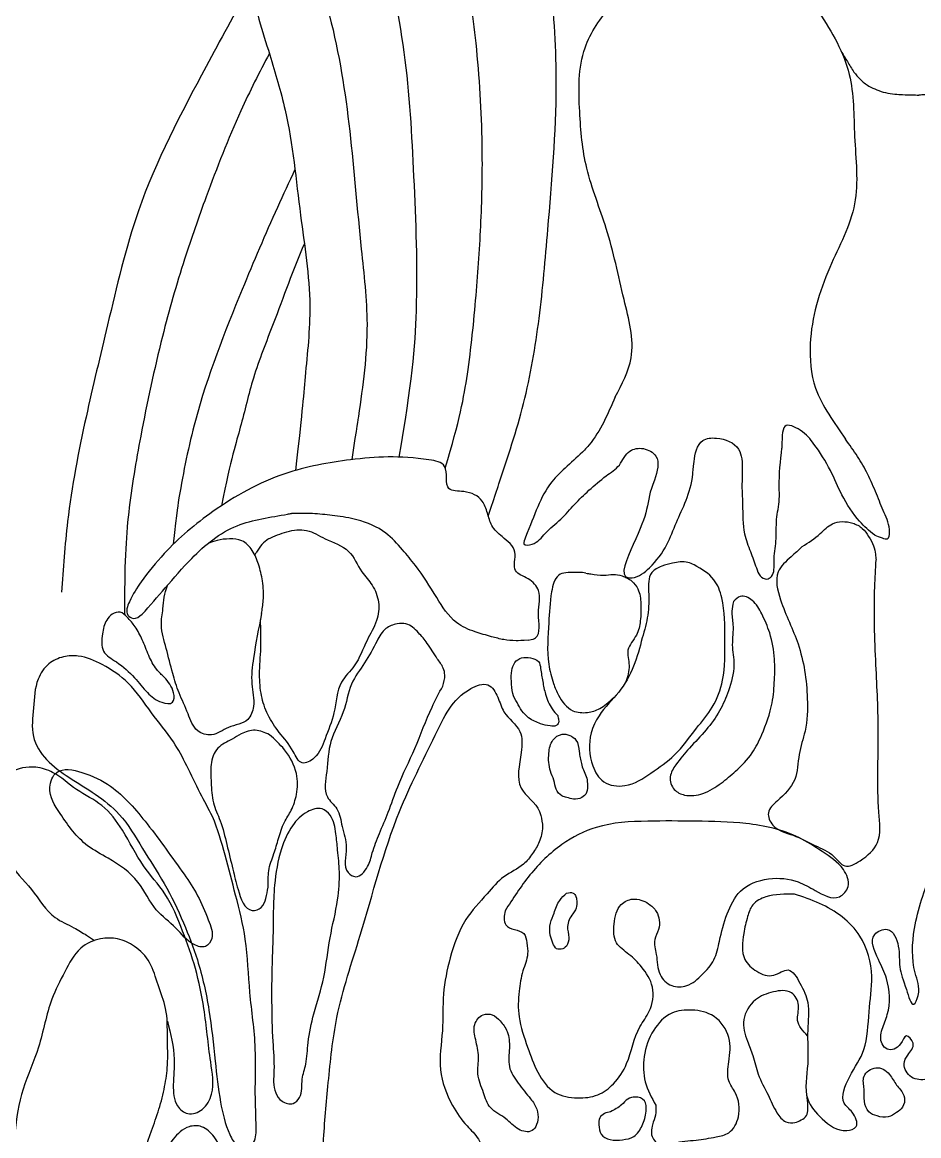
# Model space of a CAD drawing. Header units: millimetres. Extents: x 0 to 1128, y 0 to 3594.
# Drawn here: x 545.4 to 610.7, y 3425.4 to 3506.6 of the extents above; entities that cross this region are included whole.
import ezdxf

# ---------------------------------------------------------------- set-up
doc = ezdxf.new("R2010")
doc.units = ezdxf.units.MM
doc.layers.add('ceco.net 396 Corinthian column', color=7, linetype='Continuous')

msp = doc.modelspace()

# ---------------------------------------------------------------- linework, layer by layer
at = {"layer": 'ceco.net 396 Corinthian column'}
for points, knots in [([(569.896, 3588.206), (568.861, 3588.47), (566.762, 3589.004), (563.211, 3588.62), (559.678, 3586.823), (556.376, 3583.11), (552.965, 3578.936), (550.348, 3573.537), (548.934, 3567.985), (547.377, 3562.078), (547.491, 3555.849), (547.392, 3549.395), (549.007, 3543.33), (550.423, 3537.134), (552.778, 3531.19), (555.494, 3525.281), (557.535, 3519.131), (559.604, 3514.198), (561.654, 3510.184), (562.511, 3507.1), (563.551, 3503.748), (564.969, 3499.065), (565.511, 3492.877), (566.588, 3486.401), (565.984, 3481.01), (565.739, 3477.829), (565.282, 3473.916)], [0, 0, 0, 0, 0.00228413, 0.00463266, 0.0075141, 0.01058839, 0.01524147, 0.01909302, 0.02337117, 0.02756967, 0.03215925, 0.03670964, 0.04139715, 0.04557582, 0.05038917, 0.05511305, 0.05956858, 0.06431572, 0.06662045, 0.06924183, 0.07117663, 0.07418343, 0.07973824, 0.08451047, 0.08821997, 0.0913591, 0.0913591, 0.0913591, 0.0913591]), ([(574.911, 3548.745), (573.721, 3550.868), (571.29, 3555.206), (570.285, 3562.273), (569.305, 3568.303), (567.418, 3572.881), (564.228, 3575.281), (560.274, 3575.511), (555.75, 3572.838), (554.328, 3566.508), (552.112, 3559.639), (551.074, 3551.686), (552.881, 3543.857), (555.568, 3535.497), (559.141, 3527.634), (562.529, 3520.054), (565.636, 3513.671), (568.119, 3506.662), (569.35, 3498.62), (569.914, 3491.101), (570.761, 3484.159), (570.157, 3479.794), (569.778, 3477.27), (569.384, 3474.705)], [0, 0, 0, 0, 0.0051914, 0.01061356, 0.01515515, 0.01839719, 0.02099199, 0.02326014, 0.02657161, 0.03130246, 0.03645804, 0.04236676, 0.04819046, 0.05357678, 0.06127623, 0.06674048, 0.07145108, 0.07655146, 0.08267181, 0.08888049, 0.09281063, 0.09765467, 0.09829348, 0.09829348, 0.09829348, 0.09829348]), ([(572.84, 3474.893), (573.773, 3480.249), (574.311, 3486.16), (573.955, 3495.1), (573.456, 3504.439), (571.575, 3512.968), (569.154, 3522.042), (565.764, 3529.536), (562.546, 3536.467), (560.48, 3542.309), (559.121, 3548.058), (559.289, 3554.226), (559.716, 3559.22), (560.7, 3562.547), (561.006, 3563.584)], [0.00620397, 0.00620397, 0.00620397, 0.00620397, 0.01191752, 0.01892972, 0.02545085, 0.03200128, 0.03768054, 0.04563179, 0.04964779, 0.05412209, 0.05896795, 0.06222949, 0.06736225, 0.06968662, 0.06968662, 0.06968662, 0.06968662]), ([(576.204, 3474.09), (577.249, 3477.578), (577.932, 3481.141), (578.46, 3486.547), (578.856, 3492.121), (578.97, 3498.259), (578.577, 3504.709), (577.541, 3511.905), (575.941, 3518.993), (573.998, 3526.072), (571.387, 3532.409), (569.31, 3538.024), (568.288, 3542.775), (567.473, 3547.072), (567.36, 3551.595), (567.201, 3556.78), (567.709, 3560.222), (567.961, 3561.932)], [0.00497226, 0.00497226, 0.00497226, 0.00497226, 0.00862428, 0.0127749, 0.01665158, 0.0206491, 0.02597937, 0.03053801, 0.03627918, 0.04161263, 0.04630661, 0.05102423, 0.05446487, 0.05675423, 0.06042117, 0.06418074, 0.0678935, 0.0678935, 0.0678935, 0.0678935]), ([(579.34, 3470.595), (579.967, 3472.495), (580.681, 3474.656), (582.08, 3478.813), (583.141, 3485.061), (583.794, 3492.823), (584.507, 3501.043), (583.98, 3510.072), (582.304, 3518.321), (580.877, 3525.597), (579.258, 3531.457), (577.935, 3535.678), (576.243, 3539.338), (575.895, 3542.101), (575.52, 3544.499), (575.48, 3545.942), (575.511, 3547.207)], [0.00251398, 0.00251398, 0.00251398, 0.00251398, 0.00302027, 0.00740972, 0.01193734, 0.01661143, 0.02418041, 0.02966581, 0.03600347, 0.04227561, 0.04561845, 0.04908187, 0.05178697, 0.05425777, 0.0556967, 0.05831184, 0.05831184, 0.05831184, 0.05831184]), ([(588.591, 3479.276), (589.088, 3480.207), (590.282, 3482.44), (589.078, 3486.771), (588.184, 3491.343), (586.331, 3495.752), (585.949, 3500.206), (585.857, 3504.54), (588.164, 3507.793), (590.418, 3509.961), (593.095, 3511.612), (596.486, 3512.213), (600.783, 3511.227), (603.559, 3507.275), (606.054, 3503.049), (605.928, 3498.138), (606.565, 3493.232), (603.947, 3488.53), (602.595, 3484.033), (602.976, 3479.448), (604.582, 3477.413), (605.38, 3476.195)], [0, 0, 0, 0, 0.00220278, 0.00528293, 0.00910355, 0.01241503, 0.01540319, 0.01875048, 0.02137365, 0.02366903, 0.02549798, 0.02804489, 0.03092464, 0.03440439, 0.03801046, 0.0412654, 0.04478638, 0.04836593, 0.05247878, 0.0548119, 0.05791173, 0.05791173, 0.05791173, 0.05791173]), ([(561.928, 3509.069), (560.82, 3507.204), (557.953, 3501.863), (553.754, 3493.934), (551.731, 3485.072), (549.896, 3477.559), (548.646, 3471.054), (548.341, 3466.758), (548.219, 3465.037)], [0.0072167, 0.0072167, 0.0072167, 0.0072167, 0.01188917, 0.02023497, 0.02639822, 0.03135186, 0.03690347, 0.0406157, 0.0406157, 0.0406157, 0.0406157]), ([(605.063, 3504.479), (605.215, 3504.225), (605.519, 3503.713), (605.94, 3502.998), (606.462, 3502.39), (607.022, 3501.936), (607.669, 3501.645), (608.306, 3501.431), (608.945, 3501.354), (609.596, 3501.3), (610.174, 3501.288), (610.567, 3501.281), (610.723, 3501.279)], [0, 0, 0, 0, 0.00063839, 0.001282584, 0.001779625, 0.002357101, 0.002815736, 0.003299667, 0.003797066, 0.004196098, 0.004705813, 0.00504155, 0.00504155, 0.00504155, 0.00504155]), ([(616.383, 3504.479), (616.232, 3504.225), (615.927, 3503.713), (615.507, 3502.998), (614.985, 3502.39), (614.424, 3501.936), (613.777, 3501.645), (613.141, 3501.431), (612.501, 3501.354), (611.85, 3501.3), (611.272, 3501.288), (610.879, 3501.281), (610.723, 3501.279)], [0, 0, 0, 0, 0.00063839, 0.001282584, 0.001779625, 0.002357101, 0.002815736, 0.003299667, 0.003797066, 0.004196098, 0.004705813, 0.00504155, 0.00504155, 0.00504155, 0.00504155]), ([(563.377, 3504.302), (562.642, 3502.935), (560.933, 3499.526), (558.965, 3494.484), (557.035, 3489.003), (555.381, 3483.2), (554.075, 3477.03), (553.001, 3470.817), (552.802, 3467), (552.824, 3463.378)], [0.00889511, 0.00889511, 0.00889511, 0.00889511, 0.01223348, 0.01709512, 0.02053084, 0.02473718, 0.03007046, 0.03410082, 0.03828795, 0.03828795, 0.03828795, 0.03828795]), ([(565.243, 3495.846), (564.808, 3494.93), (563.465, 3492.049), (560.909, 3486.008), (558.151, 3479.034), (557.022, 3473.387), (556.642, 3471.055), (556.371, 3468.533)], [0.0035148, 0.0035148, 0.0035148, 0.0035148, 0.00569575, 0.01035796, 0.01763818, 0.02176796, 0.02272126, 0.02272126, 0.02272126, 0.02272126]), ([(565.929, 3490.458), (565.099, 3488.538), (563.942, 3485.236), (562.16, 3480.839), (561.339, 3477.133), (560.599, 3474.858), (559.881, 3471.344)], [0.00449833, 0.00449833, 0.00449833, 0.00449833, 0.00900571, 0.01202066, 0.01468639, 0.01715826, 0.01715826, 0.01715826, 0.01715826]), ([(588.591, 3479.276), (588.059, 3478.041), (587.465, 3476.66), (586.466, 3475.52), (586.357, 3475.402)], [0, 0, 0, 0, 0.002871857, 0.00321013, 0.00321013, 0.00321013, 0.00321013]), ([(607.516, 3469.204), (607.096, 3469.527), (606.239, 3470.277), (605.104, 3472.024), (604.304, 3474.013), (603.247, 3475.676), (602.33, 3476.808), (600.888, 3477.473), (600.745, 3476.311), (600.738, 3475.761), (600.743, 3475.545)], [0.002153342, 0.002153342, 0.002153342, 0.002153342, 0.003307738, 0.004978821, 0.006370657, 0.008005929, 0.009036114, 0.00985566, 0.010337565, 0.011092858, 0.011092858, 0.011092858, 0.011092858]), ([(594.254, 3473.705), (594.254, 3473.705), (594.304, 3474.511), (594.608, 3476.2), (596.261, 3476.372), (597.832, 3475.717), (597.865, 3474.244), (597.841, 3473.485), (597.831, 3472.603)], [0.034128683, 0.034128683, 0.034128683, 0.034128683, 0.035207913, 0.036449541, 0.03716896, 0.038463711, 0.039573414, 0.040047875, 0.040047875, 0.040047875, 0.040047875]), ([(607.516, 3469.204), (607.683, 3469.138), (607.968, 3469.024), (608.546, 3468.826), (608.675, 3469.851), (608.196, 3470.798), (607.633, 3472.249), (607.04, 3473.638), (606.271, 3474.973), (605.68, 3475.783), (605.38, 3476.195)], [0, 0, 0, 0, 0.00228728, 0.00390819, 0.00576711, 0.0117356, 0.01762341, 0.02395788, 0.02984239, 0.03592496, 0.03592496, 0.03592496, 0.03592496]), ([(586.357, 3475.402), (585.536, 3474.598), (583.327, 3472.878), (582.714, 3470.561), (581.774, 3468.416), (582.866, 3468.507), (583.463, 3469.412), (584.664, 3470.32), (585.612, 3471.459), (586.711, 3472.522), (587.809, 3473.463), (588.624, 3474.002), (588.897, 3474.306)], [0.0036316, 0.0036316, 0.0036316, 0.0036316, 0.00603617, 0.00937059, 0.0097519, 0.01025782, 0.0112334, 0.01232877, 0.0133884, 0.01443514, 0.01560825, 0.01650885, 0.01650885, 0.01650885, 0.01650885]), ([(588.897, 3474.306), (589.145, 3474.664), (589.465, 3475.431), (590.682, 3475.633), (591.973, 3474.886), (591.655, 3473.856), (591.457, 3473.202)], [0.016932715, 0.016932715, 0.016932715, 0.016932715, 0.017849522, 0.018568941, 0.019319198, 0.020609011, 0.020609011, 0.020609011, 0.020609011]), ([(597.831, 3472.603), (597.852, 3472.215), (597.91, 3471.113), (597.851, 3469.526), (598.451, 3468.033), (598.817, 3467.013), (599.077, 3466.24), (599.601, 3465.903), (600.249, 3466.33), (600.093, 3467.461), (600.388, 3468.779), (600.281, 3470.322), (600.595, 3471.62), (600.51, 3473.367), (600.643, 3474.607), (600.743, 3475.545)], [0, 0, 0, 0, 0.0046416, 0.01319116, 0.018587, 0.02362467, 0.02616844, 0.02828989, 0.02981943, 0.03424515, 0.04014934, 0.04640798, 0.05233345, 0.05593516, 0.06718458, 0.06718458, 0.06718458, 0.06718458]), ([(582.244, 3461.554), (582.601, 3461.608), (583.231, 3461.866), (582.816, 3463.54), (583.286, 3465.041), (582.34, 3466.102), (580.962, 3466.486), (581.587, 3468.134), (580.422, 3469.013), (579.532, 3469.806), (579.297, 3470.808), (578.909, 3471.927), (577.77, 3472.482), (575.994, 3472.325), (576.594, 3474.419), (573.257, 3475.034), (569.648, 3474.845), (564.065, 3473.842), (559.492, 3471.284), (556.113, 3468.447), (554.166, 3466.049), (553.265, 3464.668), (552.819, 3463.472), (553.543, 3462.997), (553.888, 3463.267), (554.098, 3463.432), (554.666, 3464.071), (555.873, 3465.428), (557.898, 3467.847), (560.795, 3470.21), (563.563, 3470.506), (564.905, 3470.768), (565.001, 3470.787)], [0.02530204, 0.02530204, 0.02530204, 0.02530204, 0.02555233, 0.02683711, 0.02803534, 0.02885736, 0.02964052, 0.03060761, 0.03165225, 0.03244578, 0.03314249, 0.03381771, 0.03490775, 0.03569714, 0.03687973, 0.03776353, 0.04186484, 0.04538587, 0.04962532, 0.05299789, 0.05489441, 0.05610766, 0.05680774, 0.05713471, 0.05764804, 0.05764804, 0.05764804, 0.05948402, 0.06155373, 0.06447749, 0.06719402, 0.06740488, 0.06740488, 0.06740488, 0.06740488]), ([(591.457, 3473.202), (591.07, 3472.352), (591.036, 3471.264), (590.227, 3469.098), (588.757, 3466.061), (590.257, 3466.09), (591.314, 3466.943), (592.397, 3468.364), (593.189, 3470.642), (594.105, 3472.21), (594.254, 3473.705), (594.254, 3473.705)], [0.02097375, 0.02097375, 0.02097375, 0.02097375, 0.02335035, 0.02546503, 0.02721959, 0.02741265, 0.02846951, 0.02998043, 0.03123631, 0.03365981, 0.03368312, 0.03368312, 0.03368312, 0.03368312]), ([(582.244, 3461.554), (581.793, 3461.504), (581.202, 3461.507), (580.495, 3461.553), (579.474, 3461.827), (578.294, 3462.149), (576.694, 3462.847), (575.481, 3464.808), (574.332, 3466.671), (573.029, 3468.199), (571.797, 3469.587), (569.988, 3470.351), (568.212, 3470.612), (566.721, 3470.785), (565.682, 3470.785), (565.106, 3470.788), (565.001, 3470.787)], [0, 0, 0, 0, 0.00042357, 0.00111487, 0.00179068, 0.00267679, 0.00376732, 0.00543476, 0.00745555, 0.00851711, 0.00975357, 0.01140745, 0.01259165, 0.01362744, 0.01462348, 0.01484588, 0.01484588, 0.01484588, 0.01484588]), ([(563.313, 3468.941), (563.75, 3469.132), (564.624, 3469.514), (566.153, 3469.711), (567.538, 3468.797), (569.31, 3468.272), (569.944, 3466.617), (570.958, 3465.586), (571.441, 3464.32), (571.27, 3462.848), (570.357, 3461.426), (569.81, 3459.758), (568.293, 3458.37), (568.24, 3456.298), (567.46, 3454.489), (566.988, 3453.071), (565.635, 3452.306), (565.033, 3453.759), (564.123, 3454.727), (563.211, 3456.068), (562.741, 3457.518), (562.613, 3459.175), (562.807, 3461.015), (562.753, 3462.351), (562.721, 3463.038)], [0, 0, 0, 0, 0.00103098, 0.00206375, 0.00312009, 0.00451807, 0.00578957, 0.00666668, 0.007623, 0.00859124, 0.00973518, 0.0112207, 0.01231046, 0.01395371, 0.01539267, 0.01653809, 0.01722334, 0.01798095, 0.0192169, 0.0203227, 0.021373, 0.02247347, 0.02386985, 0.0253474, 0.0253474, 0.0253474, 0.0253474]), ([(602.231, 3468.363), (602.683, 3468.654), (603.453, 3469.15), (604.434, 3470.25), (605.719, 3470.22), (606.636, 3469.755), (607.084, 3469.103), (607.45, 3468.48), (607.568, 3467.874), (607.601, 3467.529), (607.614, 3467.392)], [0, 0, 0, 0, 0.0064361, 0.01096321, 0.01685119, 0.02002688, 0.02296225, 0.02610747, 0.02859229, 0.03024214, 0.03024214, 0.03024214, 0.03024214]), ([(562.809, 3463.48), (562.86, 3463.8), (562.985, 3464.588), (562.927, 3465.813), (562.628, 3467.044), (562.205, 3468.093), (561.453, 3468.881), (560.465, 3468.963), (559.634, 3468.857), (559.129, 3468.684), (558.911, 3468.6)], [0, 0, 0, 0, 0.000696976, 0.001715452, 0.002612119, 0.003411469, 0.00414671, 0.004799539, 0.005449333, 0.005949954, 0.005949954, 0.005949954, 0.005949954]), ([(563.313, 3468.941), (563.142, 3468.811), (562.791, 3468.544), (562.521, 3468.094), (562.353, 3467.839), (562.308, 3467.773)], [0, 0, 0, 0, 0.000458021, 0.000942829, 0.001114041, 0.001114041, 0.001114041, 0.001114041]), ([(602.231, 3468.363), (601.969, 3468.117), (601.331, 3467.557), (600.106, 3466.457), (600.733, 3463.907), (602.166, 3461.196), (602.676, 3457.848), (602.579, 3455.1), (601.893, 3453.22), (601.913, 3451.234), (600.927, 3450.306), (600.416, 3449.826), (600.115, 3449.564), (599.547, 3449.07), (600.121, 3447.699), (601.648, 3447.395), (603.086, 3446.563), (604.455, 3446.054), (605.29, 3444.8), (606.72, 3445.581), (608.068, 3446.771), (607.621, 3450.309), (607.874, 3454.474), (607.58, 3459.969), (607.415, 3464.243), (607.592, 3466.726), (607.614, 3467.392)], [0.02937879, 0.02937879, 0.02937879, 0.02937879, 0.03016026, 0.03119557, 0.03265916, 0.03514227, 0.03803958, 0.03974563, 0.0409984, 0.04233846, 0.04377886, 0.04377886, 0.04377886, 0.04455409, 0.04523931, 0.04642987, 0.04768912, 0.04883085, 0.04958549, 0.05042742, 0.05174537, 0.0533433, 0.05745457, 0.06104208, 0.06511421, 0.06655103, 0.06655103, 0.06655103, 0.06655103]), ([(594.353, 3467.04), (594.89, 3466.729), (595.857, 3466.17), (596.61, 3464.109), (596.568, 3461.625), (596.634, 3458.895), (595.797, 3456.651), (594.372, 3454.995), (593.102, 3453.157), (591.225, 3451.878), (589.566, 3450.757), (587.663, 3451.007), (586.687, 3452.667), (586.614, 3454.489), (587.483, 3456.349), (588.925, 3457.673), (590.03, 3459.613), (590.511, 3461.567), (591.056, 3463.38), (591.041, 3464.932), (590.972, 3466.446), (591.97, 3466.975), (592.855, 3467.188), (593.705, 3467.333), (594.202, 3467.108), (594.353, 3467.04)], [0, 0, 0, 0, 0.0071594, 0.0128726, 0.0249806, 0.0368461, 0.04514, 0.0527964, 0.0628352, 0.0714505, 0.0798126, 0.0860752, 0.0916393, 0.1012181, 0.1067243, 0.1156237, 0.1242997, 0.1328763, 0.1396719, 0.1465103, 0.1520529, 0.155502, 0.1587394, 0.163232, 0.1651783, 0.1651783, 0.1651783, 0.1651783]), ([(586.459, 3466.434), (586.07, 3466.501), (585.344, 3466.452), (584.284, 3466.539), (583.829, 3464.663), (583.758, 3462.612), (583.557, 3460.292), (584.024, 3458.537), (584.495, 3457.336), (585.269, 3456.299), (586.61, 3456.219), (587.463, 3456.488), (588.078, 3456.991), (588.589, 3457.451)], [0.00074568, 0.00074568, 0.00074568, 0.00074568, 0.00104319, 0.00196687, 0.00289656, 0.00452135, 0.00669534, 0.0077376, 0.00839487, 0.00950418, 0.01026493, 0.01101219, 0.01174197, 0.01174197, 0.01174197, 0.01174197]), ([(586.459, 3466.434), (586.579, 3466.413), (587.005, 3466.336), (587.67, 3466.225), (588.429, 3466.381), (589.149, 3466.244), (589.821, 3465.918), (590.373, 3465.192), (590.492, 3464.142), (590.46, 3463.01), (590.228, 3461.821), (589.297, 3460.919), (589.745, 3459.655), (589.496, 3458.9), (589.365, 3458.505)], [0, 0, 0, 0, 0.00145323, 0.00517838, 0.00792556, 0.01056452, 0.01377552, 0.01663195, 0.02102661, 0.02598913, 0.03024538, 0.03523724, 0.03968532, 0.04457358, 0.04457358, 0.04457358, 0.04457358]), ([(562.809, 3463.48), (562.596, 3462.408), (562.26, 3460.721), (561.981, 3458.428), (562.385, 3456.941), (561.844, 3455.459), (560.378, 3455.346), (559.313, 3454.465), (557.898, 3454.885), (557.441, 3456.294), (556.79, 3457.638), (556.264, 3459.249), (555.902, 3460.901), (555.383, 3462.466), (555.628, 3463.721), (555.691, 3464.693), (555.848, 3465.248), (555.942, 3465.529)], [0, 0, 0, 0, 0.00236051, 0.00371433, 0.00489964, 0.00563718, 0.00673598, 0.00770158, 0.00845054, 0.0094721, 0.01066434, 0.01173264, 0.01308458, 0.01433507, 0.01518378, 0.01579178, 0.01642679, 0.01642679, 0.01642679, 0.01642679]), ([(597.219, 3464.355), (597.373, 3464.519), (597.753, 3464.924), (598.777, 3464.442), (599.331, 3463.382), (599.97, 3461.956), (600.248, 3460.307), (600.218, 3458.596), (600.073, 3456.714), (599.427, 3454.938), (598.605, 3453.192), (597.485, 3452.08), (596.297, 3451.07), (595.092, 3450.302), (593.803, 3450.122), (592.779, 3450.594), (592.465, 3451.624), (593.123, 3452.655), (594.035, 3453.748), (595.23, 3454.954), (596.244, 3456.332), (596.913, 3457.945), (597.388, 3459.588), (597.035, 3461.215), (597.27, 3462.52), (597.029, 3463.575), (597.163, 3464.125), (597.219, 3464.355)], [0, 0, 0, 0, 0.0024784, 0.0061239, 0.0109165, 0.0169057, 0.0246303, 0.0306187, 0.037333, 0.0470212, 0.0529965, 0.0601745, 0.0655722, 0.0716637, 0.0769859, 0.080388, 0.084249, 0.0880625, 0.0942883, 0.1014645, 0.1082405, 0.1145309, 0.1223002, 0.1280758, 0.1339885, 0.1378788, 0.1406663, 0.1406663, 0.1406663, 0.1406663]), ([(555.711, 3458.851), (555.998, 3458.522), (556.431, 3458.024), (556.47, 3456.815), (555.271, 3457.016), (554.427, 3457.711), (553.499, 3458.927), (552.438, 3459.885), (551.057, 3460.638), (551.185, 3461.964), (551.381, 3462.907), (551.885, 3463.484), (552.541, 3463.692), (553.096, 3463.143), (553.647, 3462.506), (554.162, 3461.536), (554.54, 3460.442), (555.05, 3459.485), (555.522, 3459.033), (555.711, 3458.851)], [0, 0, 0, 0, 0.0053281, 0.00805553, 0.01114625, 0.01620948, 0.02191468, 0.02888033, 0.03379446, 0.0387606, 0.04296342, 0.04528068, 0.04768833, 0.05010424, 0.05375915, 0.05803096, 0.06298288, 0.06763724, 0.0707486, 0.0707486, 0.0707486, 0.0707486]), ([(576.021, 3458.196), (575.75, 3457.693), (574.963, 3456.231), (574.08, 3453.689), (572.813, 3451.222), (572.111, 3449.086), (571.411, 3447.521), (570.893, 3446.177), (570.634, 3445.035), (569.864, 3444.079), (568.629, 3444.821), (569.207, 3446.411), (568.64, 3447.859), (568.496, 3449.267), (567.23, 3450.226), (567.665, 3452.142), (567.664, 3454.244), (568.904, 3456.199), (569.172, 3458.321), (570.376, 3459.882), (571.102, 3461.257), (571.736, 3462.438), (572.604, 3462.76), (573.52, 3462.809), (574.246, 3462.115), (574.982, 3461.252), (575.5, 3460.326), (576.057, 3459.62), (576.229, 3458.898), (576.1, 3458.463), (576.021, 3458.196)], [0, 0, 0, 0, 0.0068169, 0.0197952, 0.0319867, 0.0398452, 0.0465253, 0.0525396, 0.0567106, 0.0612311, 0.0637619, 0.0709731, 0.0772541, 0.0826186, 0.0870067, 0.0943727, 0.103189, 0.1124779, 0.1208774, 0.1281049, 0.1353928, 0.139814, 0.1433478, 0.1459195, 0.1503423, 0.1543567, 0.1596786, 0.1629108, 0.1649731, 0.1682279, 0.1682279, 0.1682279, 0.1682279]), ([(560.152, 3445.865), (560.409, 3444.897), (560.946, 3442.875), (561.783, 3439.573), (561.879, 3435.784), (562.467, 3432.079), (562.304, 3428.69), (562.425, 3426.54), (562.403, 3424.68), (560.98, 3424.54), (560.221, 3425.99), (559.736, 3428.035), (559.39, 3431.114), (559.048, 3434.591), (558.292, 3437.988), (557.108, 3441.05), (555.8, 3443.797), (554.094, 3446.34), (552.725, 3448.785), (550.704, 3450.353), (548.813, 3451.493), (547.081, 3452.699), (545.93, 3454.539), (546.216, 3456.63), (546.274, 3458.505), (547.177, 3459.883), (548.324, 3460.393), (549.721, 3460.461), (551.368, 3459.748), (553.31, 3458.44), (554.712, 3456.236), (556.328, 3454.368), (557.407, 3452.335), (558.258, 3450.472), (559.455, 3448.409), (559.889, 3446.825), (560.152, 3445.865)], [0, 0, 0, 0, 0.011952, 0.0249854, 0.0404922, 0.0569112, 0.0698968, 0.0799743, 0.0845902, 0.0886493, 0.0926372, 0.1024176, 0.114387, 0.1292721, 0.1442081, 0.1556871, 0.1684061, 0.1803757, 0.1923029, 0.2013669, 0.2104408, 0.218733, 0.2264551, 0.234739, 0.2431314, 0.2485991, 0.2533101, 0.2575746, 0.2649462, 0.2742017, 0.285139, 0.2956654, 0.3036265, 0.3124566, 0.3201412, 0.3319507, 0.3319507, 0.3319507, 0.3319507]), ([(584.398, 3456.051), (584.259, 3456.207), (583.857, 3456.657), (583.503, 3457.525), (583.302, 3458.545), (583.172, 3459.317), (583.075, 3460.102), (582.397, 3460.273), (581.774, 3460.33), (581.21, 3459.946), (581.001, 3459.283), (581.024, 3458.518), (581.047, 3457.697), (581.426, 3457.003), (581.774, 3456.386), (582.208, 3455.903), (582.704, 3455.631), (583.226, 3455.409), (583.745, 3455.309), (584.25, 3455.245), (584.494, 3455.501), (584.463, 3455.778), (584.423, 3455.948), (584.398, 3456.051)], [0, 0, 0, 0, 0.00247508, 0.00718083, 0.01094491, 0.01477076, 0.01690221, 0.0194643, 0.02201856, 0.02437, 0.02689114, 0.02995482, 0.03355038, 0.03647348, 0.03922242, 0.04203941, 0.04405419, 0.04593215, 0.04875812, 0.05049821, 0.05158363, 0.05240008, 0.05368237, 0.05368237, 0.05368237, 0.05368237]), ([(583.181, 3448.772), (583.15, 3448.873), (582.909, 3449.668), (581.153, 3450.695), (581.749, 3452.995), (581.895, 3455.096), (580.42, 3456.052), (580.11, 3457.373), (579.383, 3458.592), (576.874, 3457.643), (575.229, 3454.016), (572.178, 3448.157), (570.43, 3441.036), (568.19, 3434.557), (567.683, 3429.423), (567.273, 3425.069), (567.202, 3421.461), (567.252, 3419.18), (567.036, 3417.827), (566.928, 3416.809), (567.758, 3415.698), (568.612, 3414.813), (569.792, 3414.017), (571.42, 3414.912), (572.646, 3416.884), (575.113, 3418.314), (577.14, 3420.268), (577.903, 3422.348), (579.169, 3423.775), (578.706, 3425.271), (577.62, 3426.233), (576.514, 3427.854), (575.59, 3430.25), (576.091, 3433.026), (575.971, 3435.771), (576.523, 3438.515), (577.453, 3441.123), (579.11, 3442.877), (580.383, 3444.397), (581.804, 3444.996), (582.583, 3445.976), (583.114, 3446.863), (583.36, 3447.846), (583.235, 3448.492), (583.181, 3448.772)], [0, 0, 0, 0, 0.0012512, 0.0098688, 0.0201881, 0.0262479, 0.0335871, 0.0382137, 0.0427725, 0.0478727, 0.0648891, 0.0892502, 0.1269547, 0.1517381, 0.1707619, 0.1882564, 0.2039174, 0.2138874, 0.2152584, 0.2203338, 0.2254377, 0.2308861, 0.2355862, 0.2406933, 0.250482, 0.2633383, 0.2739897, 0.2831547, 0.2898892, 0.2947712, 0.2998611, 0.3071474, 0.3180516, 0.3293875, 0.3400692, 0.3507456, 0.3626756, 0.3723833, 0.3793173, 0.386049, 0.3901403, 0.3939956, 0.3984027, 0.4017873, 0.4017873, 0.4017873, 0.4017873]), ([(563.387, 3454.654), (563.769, 3454.31), (564.635, 3453.531), (565.471, 3451.99), (565.436, 3450.386), (565.047, 3449.188), (564.386, 3448.223), (564.047, 3447.124), (563.726, 3445.931), (563.233, 3444.792), (563.342, 3443.649), (563.137, 3442.762), (562.896, 3442), (561.646, 3441.606), (561.072, 3443.376), (560.697, 3444.92), (560.275, 3446.64), (559.896, 3448.275), (559.188, 3449.697), (559.147, 3451.118), (559.043, 3452.457), (559.471, 3453.794), (560.55, 3454.226), (561.378, 3454.789), (562.371, 3455.12), (563.047, 3454.81), (563.387, 3454.654)], [0, 0, 0, 0, 0.006133, 0.0138882, 0.0199563, 0.0247542, 0.0287337, 0.0338075, 0.0383333, 0.0435439, 0.0483167, 0.051632, 0.0545403, 0.0572843, 0.06462, 0.0706652, 0.0780246, 0.0852293, 0.0907848, 0.0966724, 0.1018736, 0.1070257, 0.1118996, 0.114913, 0.1191748, 0.1234972, 0.1234972, 0.1234972, 0.1234972]), ([(585.97, 3453.429), (585.936, 3453.731), (585.857, 3454.415), (584.783, 3454.875), (583.907, 3454.264), (583.697, 3453.198), (583.752, 3452.174), (584.152, 3451.352), (584.224, 3450.677), (584.614, 3450.188), (585.113, 3450.079), (585.581, 3449.907), (586.142, 3450.013), (586.612, 3450.452), (586.579, 3451.058), (586.513, 3451.619), (586.255, 3452.071), (586.127, 3452.53), (586.027, 3452.98), (585.99, 3453.274), (585.97, 3453.429)], [0, 0, 0, 0, 0.00346317, 0.00783973, 0.01094281, 0.01493, 0.02018375, 0.02296772, 0.02567965, 0.02820887, 0.02971451, 0.03167766, 0.03410554, 0.03612472, 0.03875168, 0.04083762, 0.04288071, 0.04484179, 0.04651671, 0.04837551, 0.04837551, 0.04837551, 0.04837551]), ([(555.941, 3433.779), (556.174, 3432.851), (556.559, 3431.315), (556.332, 3429.257), (556.403, 3427.715), (557.445, 3426.834), (558.655, 3427.285), (559.439, 3428.774), (558.972, 3431.358), (558.72, 3434.391), (558.059, 3437.606), (557.062, 3440.38), (555.981, 3443.02), (554, 3445.15), (552.86, 3447.526), (551.329, 3449.618), (549.261, 3450.543), (547.886, 3451.892), (546.193, 3452.422), (544.232, 3452.104), (543.61, 3449.875), (543.679, 3447.741), (544.172, 3445.24), (546.14, 3443.478), (547.321, 3441.378), (549.01, 3440.695), (549.945, 3440.105), (550.443, 3439.785), (550.637, 3439.66)], [0, 0, 0, 0, 0.00202802, 0.00335985, 0.00449111, 0.00515713, 0.00594412, 0.0068804, 0.00856702, 0.01138482, 0.01351696, 0.01557979, 0.01774345, 0.01958109, 0.02175038, 0.02342131, 0.02499807, 0.02653238, 0.02745973, 0.02878475, 0.03023567, 0.03183298, 0.0335337, 0.03546085, 0.03738198, 0.03849476, 0.03927153, 0.03976789, 0.03976789, 0.03976789, 0.03976789]), ([(557.161, 3444.481), (556.29, 3445.71), (554.686, 3447.972), (552.288, 3450.805), (549.993, 3451.91), (547.849, 3452.358), (547.092, 3450.468), (548.318, 3448.58), (549.666, 3446.694), (551.949, 3445.522), (553.91, 3444.158), (554.882, 3441.884), (556.604, 3440.666), (557.484, 3439.421), (558.75, 3439.047), (559.411, 3440.019), (558.832, 3441.359), (558.228, 3442.923), (557.511, 3443.97), (557.161, 3444.481)], [0, 0, 0, 0, 0.0181125, 0.0333663, 0.0425713, 0.0498765, 0.0546256, 0.0628192, 0.075057, 0.0820583, 0.0931503, 0.1027201, 0.1104676, 0.1176654, 0.1209684, 0.1238731, 0.1293452, 0.137015, 0.1443493, 0.1443493, 0.1443493, 0.1443493]), ([(563.665, 3441.772), (563.683, 3442.411), (563.727, 3443.95), (564.089, 3446.092), (564.909, 3447.986), (565.954, 3449.039), (567.152, 3449.439), (568.046, 3448.647), (568.234, 3447.503), (568.365, 3446.12), (568.538, 3444.516), (568.388, 3442.352), (567.725, 3439.844), (567.453, 3437.009), (566.642, 3434.526), (566.157, 3432.414), (566.136, 3430.782), (565.667, 3429.502), (565.824, 3428.391), (565.085, 3427.632), (564.254, 3427.875), (563.599, 3428.782), (563.782, 3430.368), (563.584, 3432.551), (563.528, 3435.304), (563.553, 3437.777), (563.653, 3439.966), (563.66, 3441.089), (563.665, 3441.772)], [0, 0, 0, 0, 0.0076192, 0.018367, 0.0257896, 0.0317228, 0.0359994, 0.0389852, 0.0446039, 0.0493232, 0.0557111, 0.0637708, 0.075044, 0.086588, 0.0975794, 0.1061248, 0.1123615, 0.1168333, 0.1222611, 0.1247538, 0.1280112, 0.1309961, 0.1375511, 0.1459368, 0.1575048, 0.170242, 0.1754851, 0.1836392, 0.1836392, 0.1836392, 0.1836392]), ([(580.56, 3441.812), (581.134, 3442.71), (582.287, 3444.513), (584.503, 3446.688), (587.465, 3448.219), (590.889, 3448.386), (594.524, 3448.358), (598.238, 3448.295), (601.463, 3447.607), (603.699, 3446.129), (605.187, 3445.175), (605.825, 3443.665), (604.751, 3442.414), (603.249, 3443.26), (601.756, 3444.113), (599.736, 3444.335), (597.613, 3443.51), (596.675, 3441.548), (596.218, 3439.84), (595.916, 3438.2), (594.957, 3437.149), (593.966, 3436.276), (592.643, 3436.229), (591.636, 3437.217), (591.691, 3438.503), (591.315, 3439.652), (591.933, 3440.591), (591.773, 3441.694), (590.952, 3442.456), (589.964, 3442.834), (588.743, 3442.258), (588.472, 3440.914), (588.469, 3439.423), (589.656, 3438.66), (590.618, 3437.679), (591.522, 3436.285), (591.259, 3434.564), (590.003, 3432.996), (589.713, 3430.956), (588.623, 3429.237), (587.334, 3428.276), (585.784, 3428.113), (584.003, 3428.411), (582.847, 3430.051), (582.178, 3431.974), (581.473, 3433.929), (581.533, 3435.85), (581.788, 3437.378), (582.286, 3438.526), (582.16, 3439.437), (582.03, 3440.282), (581.247, 3440.427), (580.559, 3440.666), (580.477, 3441.309), (580.532, 3441.645), (580.56, 3441.812)], [0, 0, 0, 0, 0.0127019, 0.0254869, 0.0366048, 0.0516331, 0.0656485, 0.0801331, 0.0960315, 0.1039376, 0.1119527, 0.117102, 0.1209496, 0.1281854, 0.1337444, 0.1423807, 0.1512853, 0.1588788, 0.1670988, 0.1727452, 0.1782135, 0.1837294, 0.1880239, 0.1926616, 0.1986403, 0.2029542, 0.2061, 0.2113376, 0.2145335, 0.2192522, 0.2229931, 0.2289946, 0.234457, 0.2394115, 0.2445246, 0.2511945, 0.2582524, 0.2635222, 0.2748572, 0.2818747, 0.2873905, 0.2933366, 0.3000802, 0.3077745, 0.315576, 0.3247264, 0.3321783, 0.3381575, 0.3433068, 0.3464764, 0.3493327, 0.3522705, 0.3551019, 0.3571848, 0.3592291, 0.3592291, 0.3592291, 0.3592291]), ([(611.645, 3444.646), (611.149, 3443.305), (610.282, 3440.965), (610.175, 3437.718), (610.927, 3436.095), (610.258, 3434.535), (609.729, 3436.51), (609.232, 3437.602), (609.382, 3439.168), (608.725, 3440.789), (606.96, 3440.015), (607.775, 3438.28), (608.591, 3436.624), (608.695, 3434.67), (608.012, 3433.245), (607.862, 3432.246), (608.531, 3431.523), (609.441, 3431.885), (609.736, 3433.017), (610.577, 3432.036), (609.934, 3431.394), (609.495, 3430.558), (610.123, 3429.507), (611.689, 3429.431), (613.038, 3430.471), (613.967, 3432.159), (614.203, 3433.899), (613.438, 3435.322), (612.929, 3436.8), (612.696, 3438.687), (612.88, 3440.656), (612.997, 3442.365), (613.803, 3443.327), (614.133, 3444.255), (614.123, 3445.202), (613.462, 3445.914), (612.698, 3445.87), (611.824, 3445.647), (611.712, 3445.018), (611.645, 3444.646)], [0, 0, 0, 0, 0.017118, 0.0298995, 0.0365578, 0.0394156, 0.0441789, 0.0510556, 0.0570341, 0.062885, 0.0668056, 0.074126, 0.0801404, 0.0905796, 0.0950935, 0.099353, 0.1014636, 0.1055793, 0.1084777, 0.1113448, 0.1150665, 0.1178357, 0.1222222, 0.1267469, 0.134904, 0.1410092, 0.1497647, 0.1541575, 0.1600181, 0.1683934, 0.1764989, 0.1838921, 0.1879127, 0.1910792, 0.1955592, 0.1984753, 0.2014723, 0.2042792, 0.2083401, 0.2083401, 0.2083401, 0.2083401]), ([(585.05, 3443.101), (584.867, 3442.938), (584.426, 3442.547), (584.181, 3441.716), (583.812, 3440.909), (583.792, 3440.114), (584.026, 3439.521), (584.231, 3439.018), (584.702, 3438.993), (585.138, 3439.254), (585.268, 3439.944), (585.052, 3440.573), (585.217, 3441.182), (585.464, 3441.558), (585.752, 3441.933), (585.807, 3442.394), (585.774, 3442.828), (585.508, 3443.216), (585.219, 3443.143), (585.05, 3443.101)], [0, 0, 0, 0, 0.00286894, 0.00693022, 0.00999363, 0.01349878, 0.0158894, 0.01787162, 0.01918545, 0.02094115, 0.02350895, 0.02675607, 0.02873894, 0.0307432, 0.03213556, 0.03429904, 0.03604186, 0.03736239, 0.0392197, 0.0392197, 0.0392197, 0.0392197]), ([(601.664, 3443.038), (602.276, 3442.834), (604.081, 3442.23), (606.651, 3440.418), (607.49, 3437.17), (607.026, 3434.429), (607.006, 3431.743), (605.704, 3429.951), (604.881, 3427.963), (605.957, 3427.184), (606.462, 3426.047), (604.96, 3425.587), (603.685, 3426.563), (602.216, 3428.23), (602.769, 3430.671), (602.534, 3432.939), (602.811, 3435.045), (602.157, 3436.401), (601.313, 3437.896), (600.105, 3436.869), (598.882, 3437.336), (597.734, 3438.365), (597.895, 3440.003), (598.197, 3441.287), (598.553, 3442.397), (599.894, 3443.051), (600.965, 3443.043), (601.664, 3443.038)], [0, 0, 0, 0, 0.0077278, 0.0228053, 0.0350207, 0.045265, 0.0563412, 0.065313, 0.0730304, 0.0765207, 0.0808359, 0.0837195, 0.0916832, 0.0987229, 0.108939, 0.1187757, 0.1267219, 0.1328347, 0.1379287, 0.1423605, 0.1474147, 0.1522327, 0.1598091, 0.1648578, 0.1685846, 0.1730007, 0.1813306, 0.1813306, 0.1813306, 0.1813306]), ([(547.29, 3378.873), (547.285, 3378.574), (547.274, 3377.78), (547.089, 3376.673), (547.914, 3375.668), (548.994, 3375.764), (549.953, 3376.085), (550.958, 3375.8), (552.221, 3375.423), (553.46, 3374.218), (554.201, 3372.303), (554.164, 3370.184), (553.577, 3368.379), (553.191, 3366.771), (552.485, 3365.479), (551.871, 3364.207), (552.064, 3363.16), (551.791, 3362.301), (552.349, 3361.918), (552.661, 3361.478), (553.249, 3361.281), (553.911, 3361.152), (554.552, 3361.437), (555.122, 3361.724), (555.616, 3362.222), (556.266, 3362.025), (556.667, 3361.626), (556.829, 3361.105), (556.853, 3360.478), (556.56, 3359.914), (556.064, 3359.559), (555.371, 3359.533), (554.204, 3359.458), (552.685, 3359.363), (551.162, 3359.453), (550.041, 3359.862), (549.49, 3360.614), (549.234, 3361.553), (549.303, 3362.623), (549.397, 3363.935), (549.907, 3365.351), (550.757, 3366.544), (551.289, 3367.77), (551.119, 3368.93), (551.174, 3370.032), (551.147, 3371.09), (550.884, 3372.011), (550.365, 3372.543), (550.054, 3373.109), (549.606, 3373.12), (549.285, 3373.078), (548.919, 3372.795), (549.018, 3372.17), (549.578, 3371.937), (549.958, 3371.446), (550.364, 3370.878), (550.466, 3370.12), (550.647, 3369.422), (550.596, 3368.738), (550.654, 3368.081), (550.248, 3367.494), (550.082, 3366.832), (549.729, 3366.23), (549.302, 3365.707), (549.173, 3365.019), (549.075, 3364.311), (548.957, 3363.582), (548.769, 3362.854), (548.802, 3362.091), (548.859, 3361.374), (548.949, 3360.708), (548.663, 3360.22), (548.2, 3359.963), (547.676, 3359.942), (547.14, 3360.119), (546.84, 3360.593), (546.583, 3361.209), (546.179, 3361.96), (545.983, 3362.907), (545.541, 3363.954), (545.26, 3365.196), (545.302, 3366.504), (545.262, 3367.633), (545.514, 3368.497), (545.569, 3369.284), (545.33, 3370.168), (545.571, 3370.934), (545.161, 3371.714), (544.697, 3371.509), (544.257, 3371.106), (544.521, 3370.256), (544.333, 3369.423), (544.372, 3368.54), (544.381, 3367.652), (544.707, 3366.726), (544.63, 3365.743), (544.596, 3364.703), (544.164, 3363.762), (544.001, 3362.725), (543.51, 3361.845), (543.098, 3360.958), (542.663, 3360.23), (542.187, 3359.534), (541.474, 3359.565), (540.823, 3359.786), (540.524, 3360.656), (540.857, 3361.54), (540.729, 3362.433), (540.913, 3363.283), (540.289, 3364.193), (539.287, 3364.941), (538.892, 3366.198), (538.187, 3367.248), (538.069, 3368.4), (537.924, 3369.547), (537.601, 3370.673), (538.318, 3371.478), (538.648, 3372.262), (539.085, 3372.856), (539.23, 3373.469), (539.429, 3374.089), (538.709, 3374.408), (538.084, 3373.748), (537.537, 3372.943), (537.084, 3371.973), (536.842, 3370.941), (536.843, 3369.97), (536.722, 3368.957), (536.754, 3368.068), (537.106, 3367.331), (537.492, 3366.694), (537.136, 3365.848), (536.107, 3365.688), (535.582, 3366.588), (535.208, 3367.507), (534.592, 3368.61), (534.509, 3369.986), (534.691, 3371.248), (534.827, 3372.391), (535.513, 3373.314), (536.414, 3374.056), (537.06, 3375.049), (538.1, 3375.289), (539.088, 3375.606), (540.137, 3376.283), (541.45, 3376.372), (542.602, 3376.86), (543.734, 3377.044), (544.339, 3378.027), (544.412, 3380.149), (543.926, 3384.314), (544.164, 3390.721), (544.183, 3397.552), (544.65, 3403.68), (544.433, 3409.889), (545.042, 3416.022), (544.625, 3422.624), (544.815, 3427.851), (546.734, 3431.953), (547.222, 3434.996), (548.438, 3437.321), (549.363, 3439.133), (550.938, 3439.854), (552.367, 3439.864), (553.663, 3439.256), (554.804, 3438.085), (555.22, 3436.384), (555.969, 3434.623), (555.923, 3432.614), (556.01, 3430.716), (555.763, 3428.966), (555.365, 3427.358), (554.627, 3425.414), (553.891, 3423.026), (553.263, 3419.469), (552.088, 3415.679), (551.015, 3411.458), (550.67, 3407.015), (549.452, 3402.652), (548.858, 3398.27), (548.36, 3393.339), (547.752, 3388.426), (547.578, 3383.244), (547.389, 3380.373), (547.29, 3378.873)], [0, 0, 0, 0, 0.003611, 0.00956, 0.012445, 0.017777, 0.020968, 0.024468, 0.029817, 0.036679, 0.044113, 0.053806, 0.06124, 0.066782, 0.073358, 0.078995, 0.082748, 0.086188, 0.087959, 0.090171, 0.092553, 0.095077, 0.098048, 0.10057, 0.102827, 0.105817, 0.107343, 0.109528, 0.112116, 0.114674, 0.11677, 0.119061, 0.122739, 0.130843, 0.137139, 0.140911, 0.144601, 0.147743, 0.15238, 0.157265, 0.16344, 0.169962, 0.174854, 0.17879, 0.183675, 0.188024, 0.191456, 0.194659, 0.19706, 0.19829, 0.199674, 0.200927, 0.203384, 0.205421, 0.207823, 0.210686, 0.213614, 0.216781, 0.219223, 0.221804, 0.224353, 0.227403, 0.229894, 0.232641, 0.235308, 0.238051, 0.241219, 0.244118, 0.246967, 0.250234, 0.252812, 0.254697, 0.256584, 0.258897, 0.260788, 0.263013, 0.26526, 0.268843, 0.273091, 0.276696, 0.282392, 0.288091, 0.292298, 0.295757, 0.298745, 0.301623, 0.306373, 0.308408, 0.309827, 0.311554, 0.315217, 0.31889, 0.321874, 0.325683, 0.329435, 0.333369, 0.337325, 0.341744, 0.345528, 0.349717, 0.353662, 0.357129, 0.360105, 0.362826, 0.364894, 0.367994, 0.37237, 0.375897, 0.378613, 0.382318, 0.388079, 0.393359, 0.397486, 0.40302, 0.406724, 0.411624, 0.415697, 0.418611, 0.421892, 0.424166, 0.426476, 0.428299, 0.431536, 0.435829, 0.440444, 0.444063, 0.448413, 0.451951, 0.456312, 0.458681, 0.46173, 0.464706, 0.46801, 0.471781, 0.475666, 0.480281, 0.486558, 0.491607, 0.495625, 0.500028, 0.504827, 0.509724, 0.513332, 0.517067, 0.522191, 0.527891, 0.532313, 0.537257, 0.540682, 0.545058, 0.562318, 0.590765, 0.621301, 0.643873, 0.663994, 0.695369, 0.717011, 0.743232, 0.756219, 0.770622, 0.779401, 0.787651, 0.794005, 0.79892, 0.8043, 0.810674, 0.817668, 0.82483, 0.833306, 0.841219, 0.847548, 0.854297, 0.860942, 0.872338, 0.884059, 0.903965, 0.919651, 0.935897, 0.956938, 0.973492, 0.988588, 1.016099, 1.032491, 1.050429, 1.050429, 1.050429, 1.050429]), ([(602.622, 3432.713), (602.286, 3433.063), (601.668, 3433.707), (602.134, 3434.909), (601.475, 3436.119), (600.036, 3435.952), (598.677, 3435.428), (597.732, 3433.93), (598.153, 3432.447), (598.701, 3431.196), (598.957, 3429.798), (599.747, 3428.476), (600.235, 3427.239), (600.905, 3426.387), (601.665, 3426.315), (602.153, 3426.568), (602.611, 3426.847), (602.631, 3427.383), (602.663, 3427.798), (602.581, 3428.107), (602.583, 3428.232)], [0, 0, 0, 0, 0.00095247, 0.00174984, 0.00250519, 0.00344399, 0.00447202, 0.00566913, 0.00680876, 0.00760921, 0.00863222, 0.0098265, 0.01087392, 0.01153644, 0.01200782, 0.01236458, 0.01273063, 0.01306503, 0.01342205, 0.01368994, 0.01368994, 0.01368994, 0.01368994]), ([(591.555, 3427.653), (591.249, 3428.202), (590.639, 3429.296), (590.607, 3431.286), (591.225, 3433.106), (592.538, 3434.494), (594.251, 3434.667), (595.967, 3434.296), (597.094, 3432.638), (596.912, 3430.956), (596.678, 3429.507), (597.576, 3428.378), (597.771, 3426.942), (597.077, 3425.567), (595.771, 3425.299), (594.443, 3425.069), (593.122, 3425.024), (592.009, 3424.555), (591.147, 3425.24), (591.249, 3426.181), (591.583, 3426.917), (591.564, 3427.41), (591.555, 3427.653)], [0, 0, 0, 0, 0.0073986, 0.0147578, 0.0228991, 0.030056, 0.035957, 0.0426538, 0.0501362, 0.0571827, 0.0626973, 0.0665373, 0.0736446, 0.0790052, 0.0828832, 0.0887842, 0.0952912, 0.0987192, 0.1022145, 0.1060711, 0.1089934, 0.1118494, 0.1118494, 0.1118494, 0.1118494]), ([(582.426, 3428.116), (582.12, 3428.488), (581.526, 3429.207), (580.709, 3430.43), (580.93, 3431.772), (580.834, 3432.968), (580.274, 3433.764), (579.688, 3434.309), (578.827, 3434.327), (578.174, 3433.487), (578.433, 3432.359), (578.709, 3431.193), (578.462, 3429.848), (578.988, 3428.651), (579.385, 3427.306), (580.658, 3426.78), (581.363, 3425.848), (582.48, 3425.583), (582.942, 3426.285), (583.015, 3426.999), (582.787, 3427.662), (582.521, 3427.997), (582.426, 3428.116)], [0, 0, 0, 0, 0.00580999, 0.0112542, 0.01660366, 0.02146437, 0.02513793, 0.02800193, 0.0306784, 0.03437961, 0.03880104, 0.04381316, 0.04876355, 0.05447717, 0.05920482, 0.06466599, 0.0695137, 0.07341623, 0.07561141, 0.07855796, 0.08182891, 0.08364801, 0.08364801, 0.08364801, 0.08364801]), ([(609.111, 3429.119), (608.949, 3429.38), (608.68, 3429.814), (608.176, 3430.323), (607.421, 3430.462), (606.536, 3429.859), (606.791, 3428.829), (606.707, 3427.981), (606.96, 3427.117), (607.727, 3426.829), (608.475, 3426.708), (609.091, 3427.084), (609.621, 3427.489), (609.775, 3428.203), (609.437, 3428.727), (609.204, 3429.006), (609.111, 3429.119)], [0, 0, 0, 0, 0.00368269, 0.00611467, 0.00823065, 0.01244792, 0.01612091, 0.0196742, 0.02297179, 0.02571166, 0.02890649, 0.03164864, 0.03398825, 0.03673929, 0.03934475, 0.04110361, 0.04110361, 0.04110361, 0.04110361]), ([(588.257, 3427.18), (588.539, 3427.322), (589.011, 3427.561), (589.462, 3428.144), (590.098, 3428.31), (590.879, 3428.068), (590.872, 3427.068), (590.626, 3426.195), (590.061, 3425.293), (589.104, 3425.108), (588.277, 3425.065), (587.461, 3425.456), (587.397, 3426.159), (587.395, 3426.742), (587.798, 3427.085), (588.104, 3427.148), (588.257, 3427.18)], [0, 0, 0, 0, 0.00373349, 0.00625366, 0.00843541, 0.01130898, 0.01442224, 0.0187038, 0.02268738, 0.02606856, 0.02971573, 0.03273023, 0.03555827, 0.03752446, 0.03940221, 0.04125554, 0.04125554, 0.04125554, 0.04125554]), ([(553.538, 3397.499), (553.264, 3396.817), (552.655, 3395.305), (552.972, 3392.352), (552.845, 3389.006), (552.886, 3385.662), (552.859, 3382.981), (552.544, 3380.787), (552.228, 3379.065), (551.786, 3377.564), (550.83, 3377.122), (550.053, 3376.92), (548.941, 3377.053), (548.615, 3378.478), (548.227, 3380.738), (548.275, 3384.569), (548.698, 3389.331), (549.215, 3394.308), (549.85, 3399.295), (550.984, 3404.393), (552.044, 3409.92), (553.313, 3414.892), (554.303, 3419.131), (554.688, 3422.526), (555.915, 3424.782), (557.274, 3426.165), (558.575, 3426.188), (559.579, 3425.174), (560.441, 3423.299), (560.309, 3420.579), (560.329, 3417.382), (559.822, 3413.987), (558.265, 3410.218), (557.129, 3406.321), (555.477, 3402.642), (554.608, 3399.753), (553.828, 3398.109), (553.538, 3397.499)], [0, 0, 0, 0, 0.0086424, 0.0191762, 0.0346483, 0.0488026, 0.0590126, 0.0666482, 0.0750414, 0.0804909, 0.0838821, 0.0869197, 0.0902819, 0.0957313, 0.1017388, 0.1188587, 0.1403197, 0.1591872, 0.178461, 0.2002824, 0.2214588, 0.2456154, 0.2614344, 0.2735071, 0.2858846, 0.2917499, 0.2953734, 0.3000564, 0.3077143, 0.3195831, 0.3317671, 0.3461093, 0.3600611, 0.380281, 0.3944651, 0.4081067, 0.4161617, 0.4161617, 0.4161617, 0.4161617])]:
    msp.add_open_spline(points, degree=3, knots=knots, dxfattribs=at)

doc.saveas('drawing.dxf')
